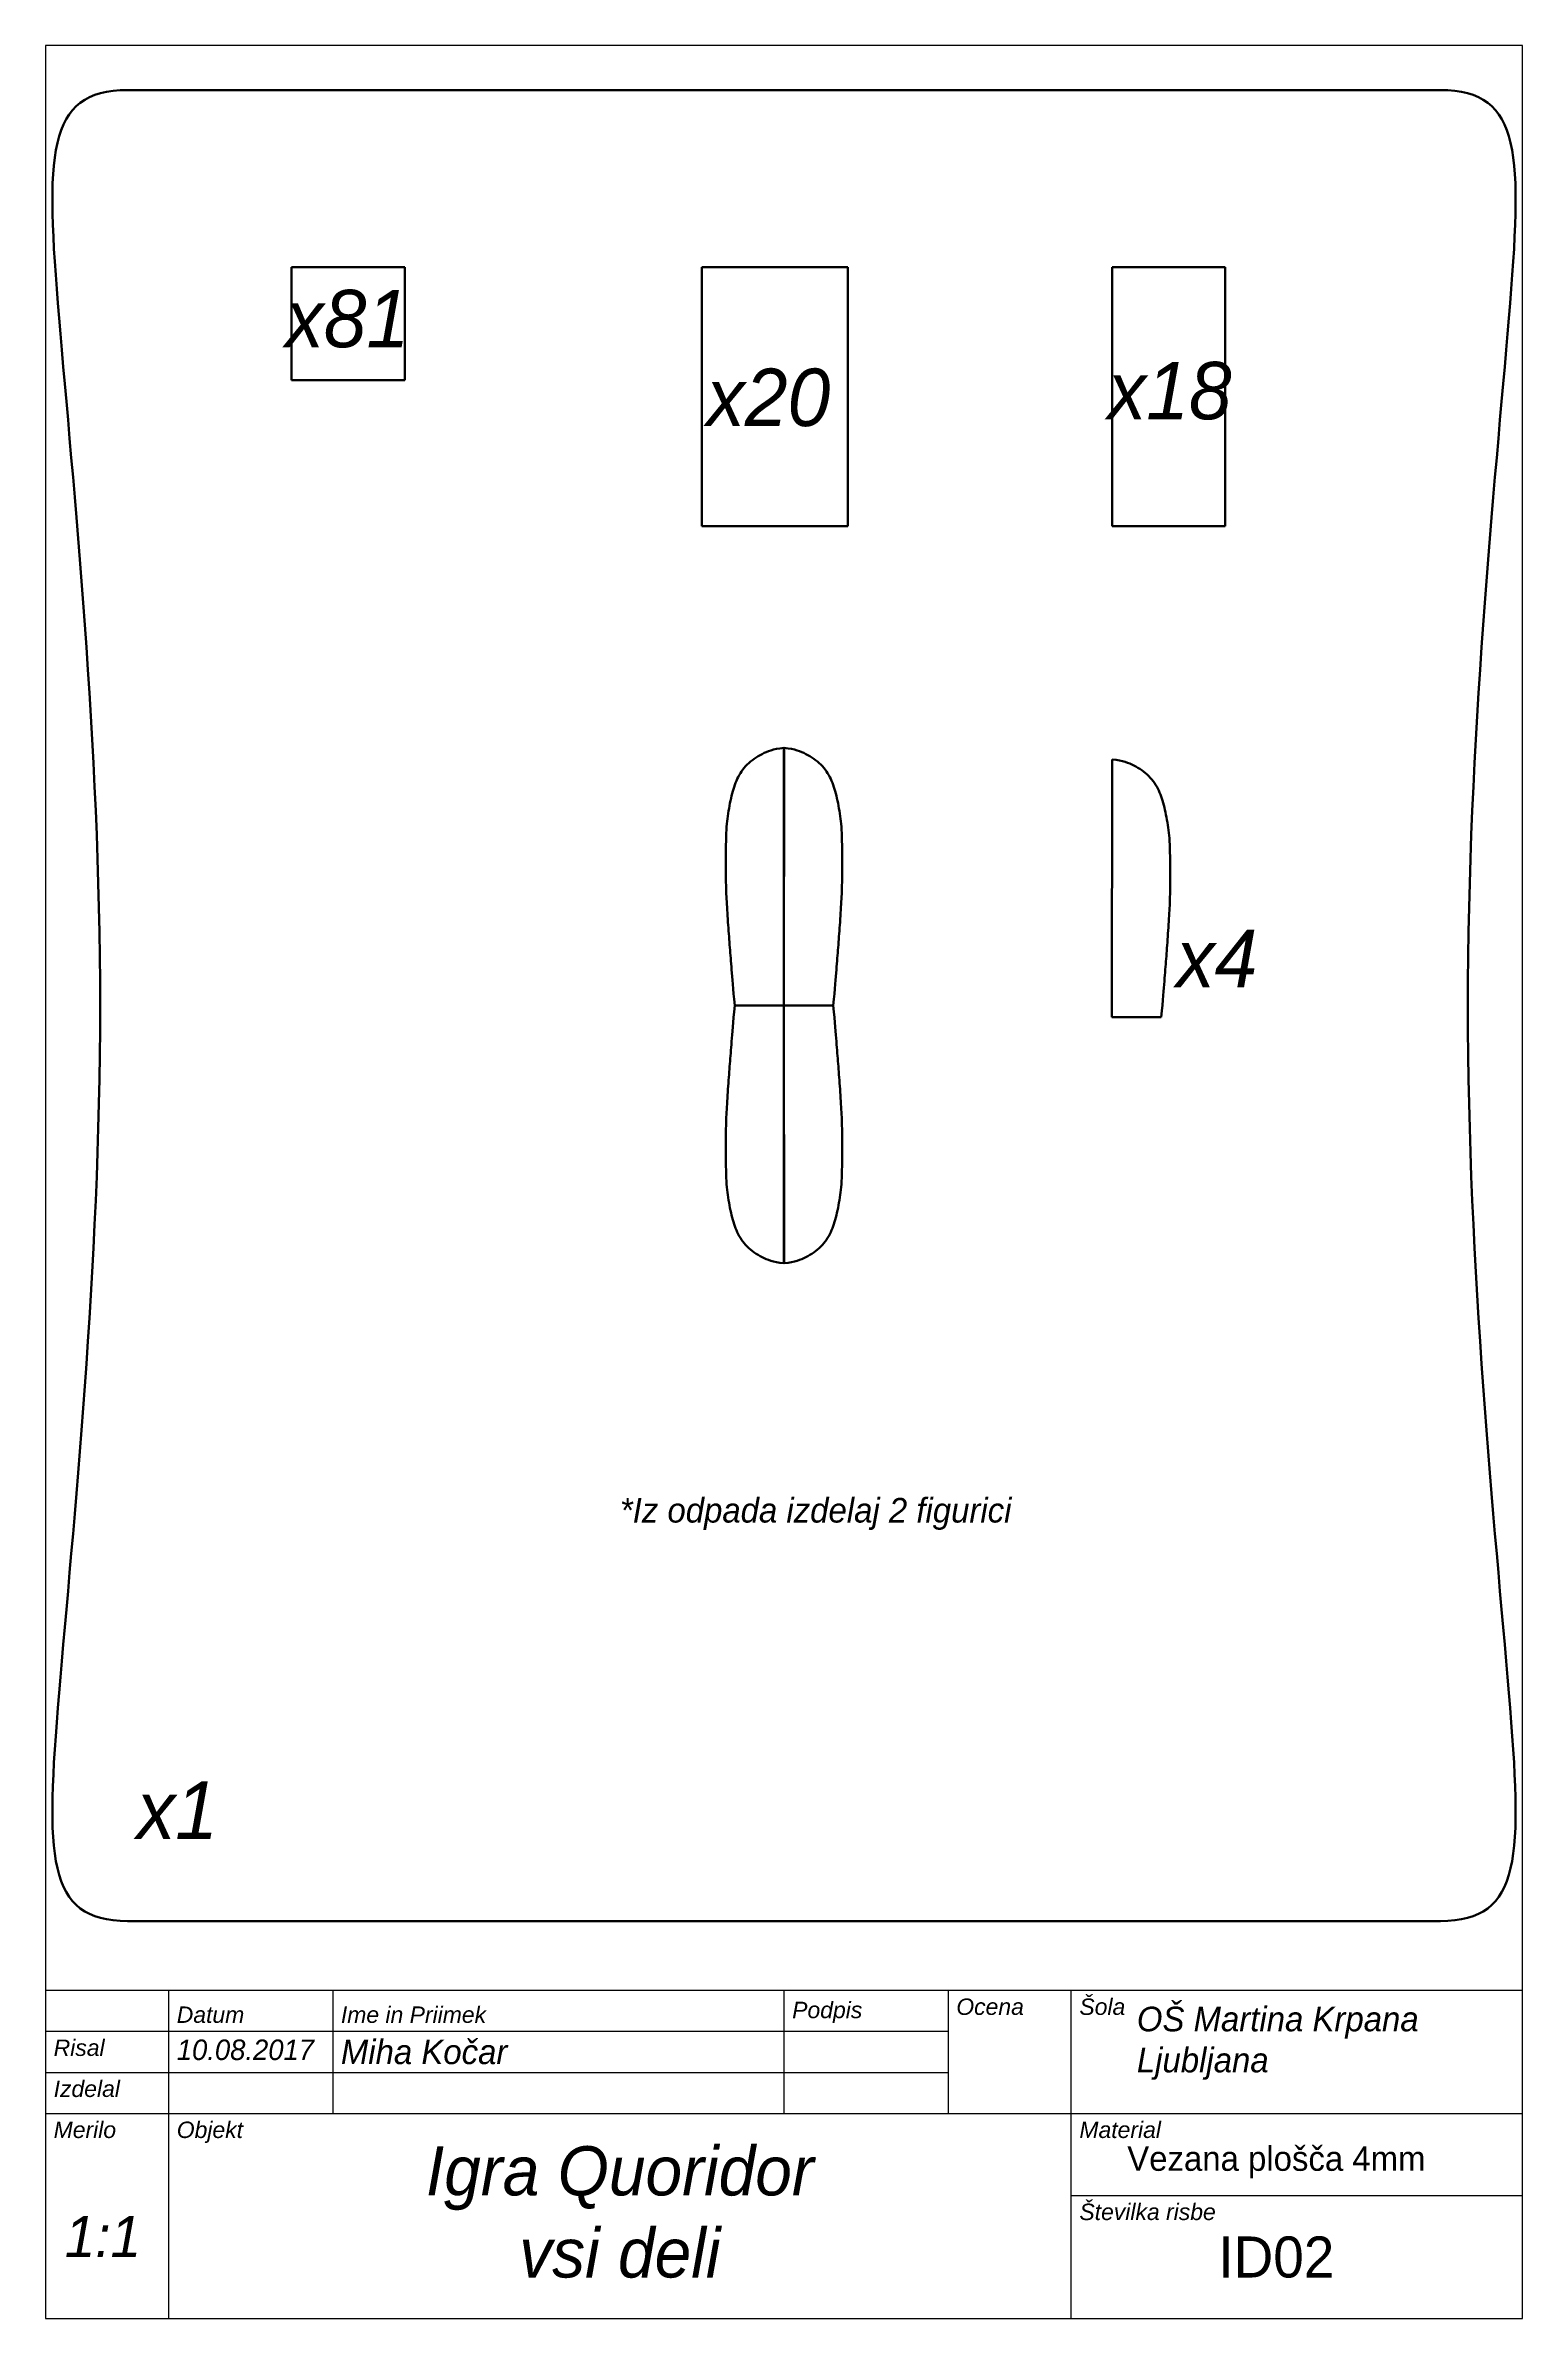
# Model space of a CAD drawing. Header units: millimetres. Extents: x 20 to 200, y 10 to 287.
import ezdxf

# ---------------------------------------------------------------- set-up
doc = ezdxf.new("R2010")
doc.units = ezdxf.units.MM
doc.layers.get('0').update_dxf_attribs({"lineweight": 25, "true_color": 0xffffff})
for name, color, linetype, lineweight, true_color in [('0. Besedilo_noge', 174, 'Continuous', 25, 0x000080), ('Dno', 30, 'Continuous', 100, 0xff7f00), ('Obroba_risbe', 252, 'Continuous', 30, 0xa0a0a4), ('Opis_noge', 252, 'Continuous', 25, 0xa0a0a4), ('Polje', 94, 'Continuous', 50, 0x008000), ('Prepreke', 6, 'Continuous', 70, 0xff00ff), ('Stene', 14, 'Continuous', 70, 0x800000)]:
    doc.layers.add(name, color=color, linetype=linetype, lineweight=lineweight, true_color=true_color)
doc.styles.add('textstyle0', font='')
doc.styles.add('textstyle1', font='')
doc.styles.add('textstyle10', font='')
doc.styles.add('textstyle11', font='')
doc.styles.add('textstyle12', font='')
doc.styles.add('textstyle13', font='')
doc.styles.add('textstyle14', font='')
doc.styles.add('textstyle15', font='')
doc.styles.add('textstyle16', font='')
doc.styles.add('textstyle17', font='')
doc.styles.add('textstyle18', font='')
doc.styles.add('textstyle19', font='')
doc.styles.add('textstyle2', font='')
doc.styles.add('textstyle20', font='')
doc.styles.add('textstyle21', font='')
doc.styles.add('textstyle22', font='')
doc.styles.add('textstyle23', font='')
doc.styles.add('textstyle3', font='')
doc.styles.add('textstyle4', font='')
doc.styles.add('textstyle5', font='')
doc.styles.add('textstyle6', font='')
doc.styles.add('textstyle7', font='')
doc.styles.add('textstyle8', font='')
doc.styles.add('textstyle9', font='')
doc.styles.get('textstyle0').set_extended_font_data('Arial', italic=True)
doc.styles.get('textstyle1').set_extended_font_data('Arial', italic=True)
doc.styles.get('textstyle10').set_extended_font_data('Arial', italic=True)
doc.styles.get('textstyle11').set_extended_font_data('osifont', italic=True)
doc.styles.get('textstyle12').set_extended_font_data('osifont', italic=True)
doc.styles.get('textstyle13').set_extended_font_data('osifont', italic=True)
doc.styles.get('textstyle14').set_extended_font_data('osifont', italic=True)
doc.styles.get('textstyle15').set_extended_font_data('osifont', italic=True)
doc.styles.get('textstyle16').set_extended_font_data('osifont', italic=True)
doc.styles.get('textstyle17').set_extended_font_data('osifont', italic=True)
doc.styles.get('textstyle18').set_extended_font_data('osifont', italic=True)
doc.styles.get('textstyle19').set_extended_font_data('osifont', italic=True)
doc.styles.get('textstyle2').set_extended_font_data('Arial', italic=True)
doc.styles.get('textstyle20').set_extended_font_data('osifont', italic=True)
doc.styles.get('textstyle21').set_extended_font_data('osifont', italic=True)
doc.styles.get('textstyle22').set_extended_font_data('osifont', italic=True)
doc.styles.get('textstyle23').set_extended_font_data('osifont', italic=True)
doc.styles.get('textstyle3').set_extended_font_data('Arial', italic=True)
doc.styles.get('textstyle4').set_extended_font_data('Arial', italic=True)
doc.styles.get('textstyle5').set_extended_font_data('Arial', italic=True)
doc.styles.get('textstyle6').set_extended_font_data('Arial', italic=True)
doc.styles.get('textstyle7').set_extended_font_data('Arial', italic=True)
doc.styles.get('textstyle8').set_extended_font_data('Arial', italic=True)
doc.styles.get('textstyle9').set_extended_font_data('Arial', italic=True)

# ---------------------------------------------------------------- blocks, each defined once
blk = doc.blocks.new('cici_A4P')
at = {"layer": 'Obroba_risbe'}
for p, q in [((20, 287), (20, 10)), ((200, 287), (20, 287)), ((200, 10), (200, 287)), ((20, 50), (200, 50)), ((35, 50), (35, 10)), ((55, 50), (55, 35)), ((110, 50), (110, 35)), ((130, 50), (130, 35)), ((145, 10), (145, 50)), ((20, 45), (130, 45)), ((20, 40), (130, 40)), ((20, 35), (200, 35)), ((145, 25), (200, 25)), ((20, 10), (200, 10))]:
    blk.add_line(p, q, dxfattribs=at)
at = {"layer": '0. Besedilo_noge', "char_height": 1}
for s, insert, attachment_point, style in [('\\H3;OŠ Martina Krpana\\PLjubljana', (153, 48), 1, 'textstyle16'), ('\\H2.5;10.08.2017', (36, 44), 1, 'textstyle11'), ('\\H3;Miha Kočar', (56, 44), 1, 'textstyle12'), ('\\H6;Igra Quoridor\\Pvsi deli', (90, 31), 2, 'textstyle17'), ('\\fosifont|b0|i0|c0|p0;\\H3;Vezana plošča 4mm', (170, 31), 2, 'textstyle15'), ('\\H5;1:1', (27, 20), 5, 'textstyle13'), ('\\fosifont|b0|i0|c0|p0;\\H5;ID02', (170, 20), 2, 'textstyle14')]:
    blk.add_mtext(s, dxfattribs=dict(at, insert=insert, attachment_point=attachment_point, style=style))
at = {"layer": 'Opis_noge', "char_height": 1}
for s, insert, attachment_point, style in [('\\H2;Datum', (36, 46), 7, 'textstyle4'), ('\\H2;Ime in Priimek', (56, 46), 7, 'textstyle10'), ('\\H2;Podpis', (111, 46), 7, 'textstyle9'), ('\\H2;Ocena', (131, 49), 1, 'textstyle8'), ('\\H2;Šola', (146, 49), 1, 'textstyle7'), ('\\H2;Risal', (21, 44), 1, 'textstyle2'), ('\\H2;Izdelal', (21, 39), 1, 'textstyle3'), ('\\H2;Merilo', (21, 34), 1, 'textstyle1'), ('\\H2;Objekt', (36, 34), 1, 'textstyle0'), ('\\H2;Material', (146, 34), 1, 'textstyle6'), ('\\H2;Številka risbe', (146, 24), 1, 'textstyle5')]:
    blk.add_mtext(s, dxfattribs=dict(at, insert=insert, attachment_point=attachment_point, style=style))

msp = doc.modelspace()

# ---------------------------------------------------------------- linework, layer by layer
at = {"layer": 'Dno'}
for p, q in [((190, 281.56), (30, 281.56)), ((190, 58.44), (30, 58.44))]:
    msp.add_line(p, q, dxfattribs=at)
for points in [[(30, 281.56), (20, 281.56), (20, 265.78), (30, 170), (20, 74.22), (20, 58.44), (30, 58.44)], [(190, 281.56), (200, 281.56), (200, 265.78), (190, 170), (200, 74.22), (200, 58.44), (190, 58.44)]]:
    msp.add_open_spline(points, degree=3, dxfattribs=at)
at = {"layer": 'Polje'}
for p, q in [((63.78, 260), (50, 260)), ((50, 260), (50, 246.22)), ((63.78, 246.22), (63.78, 260)), ((50, 246.22), (63.78, 246.22))]:
    msp.add_line(p, q, dxfattribs=at)
at = {"layer": 'Prepreke'}
for p, q in [((100, 260), (117.78, 260)), ((100, 228.44), (100, 260)), ((117.78, 260), (117.78, 228.44)), ((117.78, 228.44), (100, 228.44))]:
    msp.add_line(p, q, dxfattribs=at)
at = {"layer": 'Stene'}
for p, q in [((163.78, 260), (150, 260)), ((150, 260), (150, 228.44)), ((163.78, 228.44), (163.78, 260)), ((150, 228.44), (163.78, 228.44)), ((110, 170), (109.97, 201.41)), ((110, 170), (110.03, 201.41)), ((149.97, 168.59), (150, 200)), ((110, 170), (103.99, 170)), ((110, 170), (103.99, 170)), ((110, 170), (109.97, 138.59)), ((110, 170), (116.01, 170)), ((110, 170), (116.01, 170)), ((110, 170), (110.03, 138.59)), ((149.97, 168.59), (155.98, 168.6))]:
    msp.add_line(p, q, dxfattribs=at)
for points in [[(109.97, 201.41), (108.65, 201.24), (107.3, 200.75), (105.4, 199.45), (104.2, 197.65), (103.6, 195.65), (103.1, 193.05), (102.9, 190.65), (102.9, 184.85), (103, 182.85), (103.2, 179.75), (103.4, 177.05), (103.6, 174.55), (103.8, 172.15), (103.99, 170)], [(110.03, 201.41), (111.35, 201.24), (112.7, 200.75), (114.6, 199.45), (115.8, 197.65), (116.4, 195.65), (116.9, 193.05), (117.1, 190.65), (117.1, 184.85), (117, 182.85), (116.8, 179.75), (116.6, 177.05), (116.4, 174.55), (116.2, 172.15), (116.01, 170)], [(150, 200), (151.33, 199.83), (152.67, 199.35), (154.57, 198.05), (155.77, 196.25), (156.37, 194.25), (156.87, 191.65), (157.07, 189.25), (157.07, 183.45), (156.97, 181.45), (156.77, 178.35), (156.57, 175.65), (156.37, 173.15), (156.17, 170.75), (155.98, 168.6)], [(109.97, 138.59), (108.65, 138.76), (107.3, 139.25), (105.4, 140.55), (104.2, 142.35), (103.6, 144.35), (103.1, 146.95), (102.9, 149.35), (102.9, 155.15), (103, 157.15), (103.2, 160.25), (103.4, 162.95), (103.6, 165.45), (103.8, 167.85), (103.99, 170)], [(110.03, 138.59), (111.35, 138.76), (112.7, 139.25), (114.6, 140.55), (115.8, 142.35), (116.4, 144.35), (116.9, 146.95), (117.1, 149.35), (117.1, 155.15), (117, 157.15), (116.8, 160.25), (116.6, 162.95), (116.4, 165.45), (116.2, 167.85), (116.01, 170)]]:
    msp.add_open_spline(points, degree=3, dxfattribs=at)

# ---------------------------------------------------------------- block references
msp.add_blockref('cici_A4P', (0, 0))

# ---------------------------------------------------------------- texts
at = {"layer": '0. Besedilo_noge', "char_height": 1, "attachment_point": 2}
for s, insert, style in [('\\H7;x81', (56.78, 257.22), 'textstyle18'), ('\\H7;x20', (108.09, 247.62), 'textstyle19'), ('\\H7;x18', (157, 248.44), 'textstyle21'), ('\\H7;x4', (162.74, 179.23), 'textstyle20'), ('\\H7;x1', (36.07, 75.45), 'textstyle22')]:
    msp.add_mtext(s, dxfattribs=dict(at, insert=insert, style=style))
at = {"layer": 'Obroba_risbe', "insert": (90, 110), "char_height": 1, "attachment_point": 1, "style": 'textstyle23'}
msp.add_mtext('\\H3;*Iz odpada izdelaj 2 figurici', dxfattribs=at)

doc.saveas('drawing.dxf')
